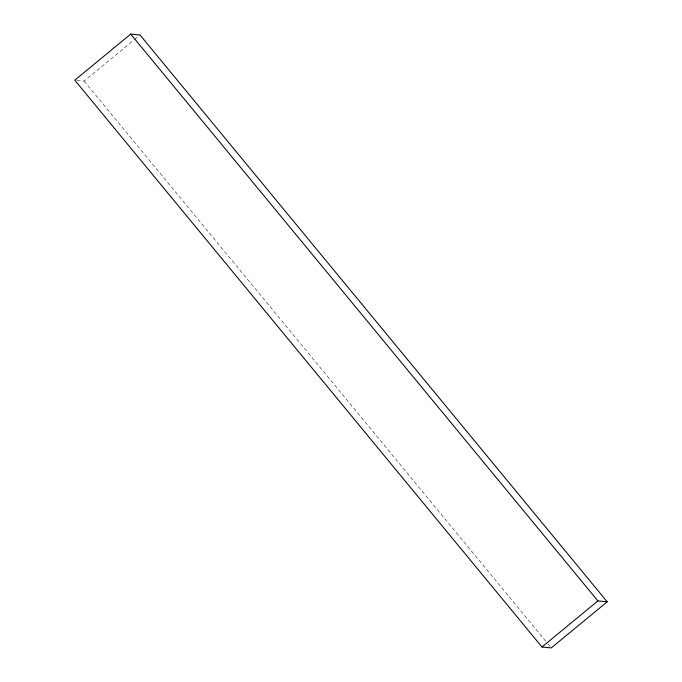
<?xml version="1.0" encoding="UTF-8"?>
<svg xmlns="http://www.w3.org/2000/svg" width="682" height="682" viewBox="0 0 682 682"><rect width="100%" height="100%" fill="white"/><g stroke="black" fill="none" stroke-linecap="round" stroke-linejoin="round"><path stroke-width="0.51" stroke-dasharray="3.41 2.56" d="M76.87 80.399L84.116 81.09L133.553 40.34M134.363 39.675L139.222 35.669M84.116 81.09L547.22 642.973M547.902 643.791L551.286 647.9"/><path stroke-width="1.02" d="M130.714 34.1L74.798 80.195L541.968 647.005L551.286 647.9L607.202 601.805L140.032 34.995L130.714 34.1L597.884 600.91L607.202 601.805M541.968 647.005L597.884 600.91"/></g></svg>
